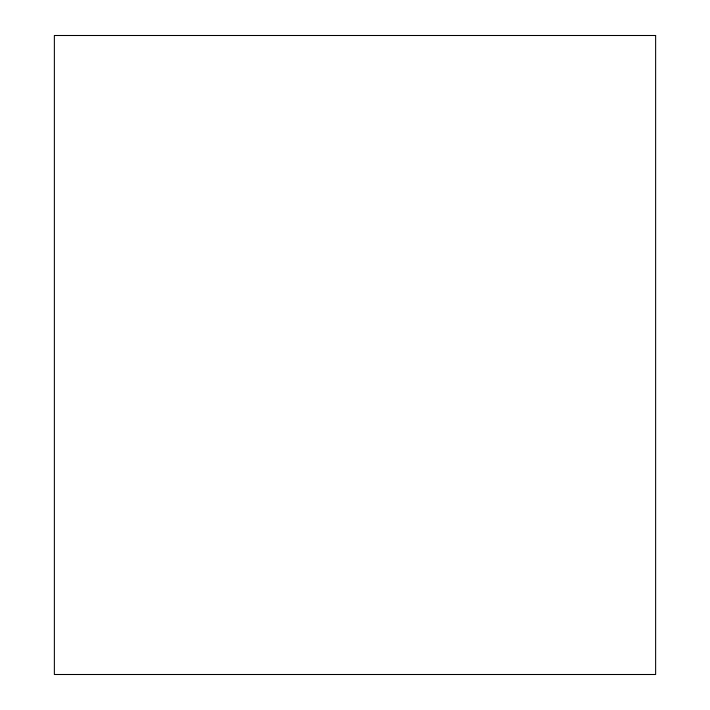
<?xml version="1.0" encoding="UTF-8"?>
<svg xmlns="http://www.w3.org/2000/svg" width="710" height="710" viewBox="0 0 710 710"><rect width="100%" height="100%" fill="white"/><g stroke="black" fill="none" stroke-linecap="round" stroke-linejoin="round"><path stroke-width="1.06" d="M655.632 35.5L54.368 35.5L54.368 674.5L655.632 674.5L655.632 35.5"/></g></svg>
